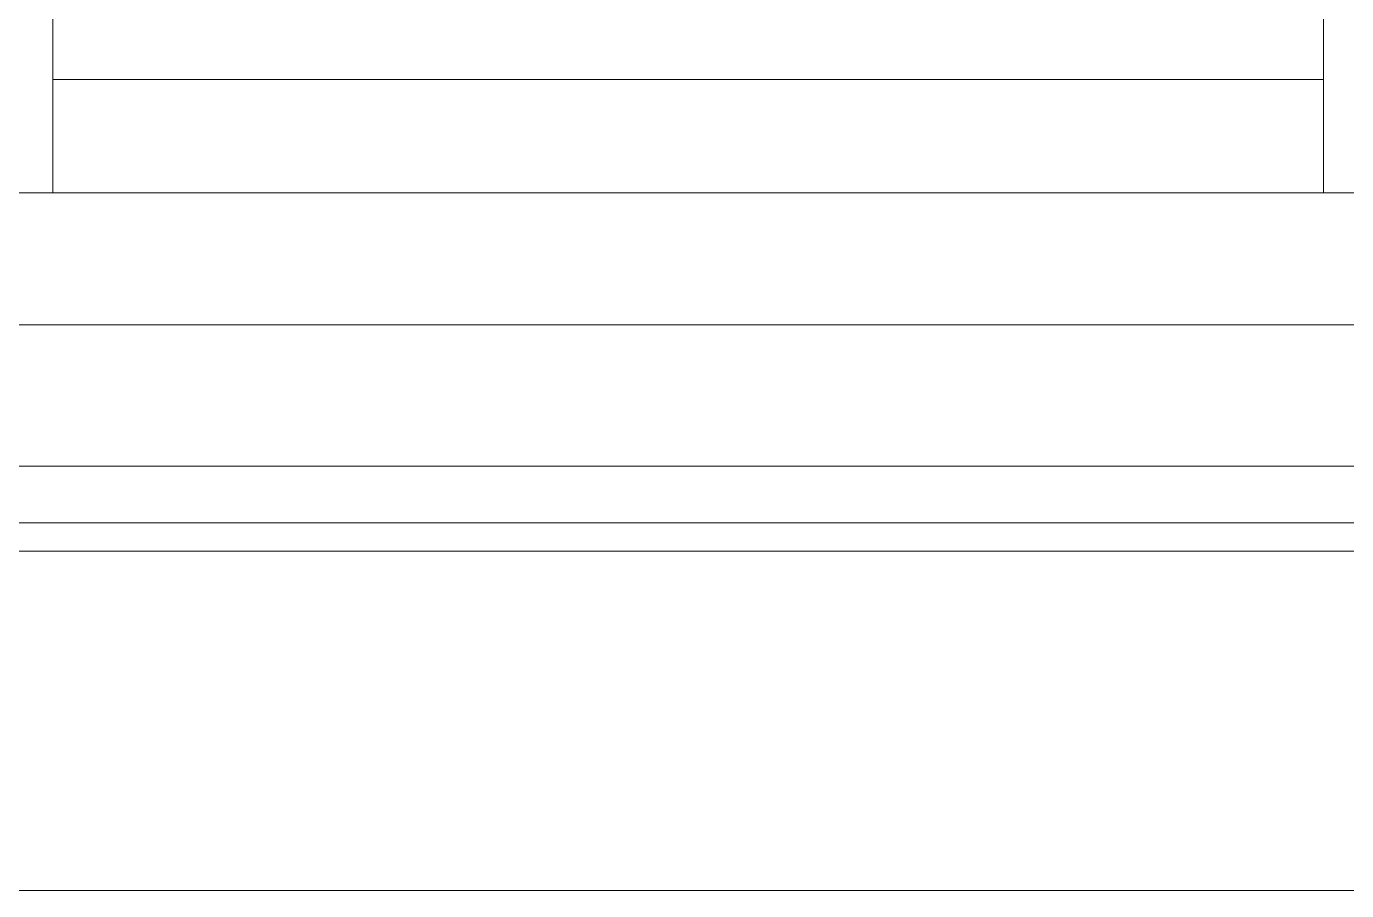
# Model space of a CAD drawing. Header units: millimetres. Extents: x 1832547 to 2001569, y -558009 to -417808.
# Drawn here: x 1914210 to 1914911, y -523944 to -523485 of the extents above; entities that cross this region are included whole.
import ezdxf

# ---------------------------------------------------------------- set-up
doc = ezdxf.new("R2010")
doc.units = ezdxf.units.MM
doc.header["$MEASUREMENT"] = 0
doc.linetypes.add('CENTER', pattern=[2, 1.25, -0.25, 0.25, -0.25])
for name, color, linetype, lineweight in [('CA.manh 08', 8, 'CONTINUOUS', 9), ('CA.thay 145', 145, 'CONTINUOUS', 18), ('CA.tim 67', 67, 'CENTER', 9), ('CA_manh 08', 8, 'CONTINUOUS', 9)]:
    doc.layers.add(name, color=color, linetype=linetype, lineweight=lineweight)

# ---------------------------------------------------------------- blocks, each defined once
blk = doc.blocks.new('wt45t')
at = {"layer": 'CA_manh 08'}
for p, q in [((1918779.78, -518683.82), (1918779.78, -518723.82)), ((1919454.03, -518723.82), (1919454.03, -518683.82)), ((1918779.78, -518723.82), (1919454.03, -518723.82)), ((1918779.78, -518783.82), (1918779.78, -518723.82)), ((1919454.03, -518723.82), (1919454.03, -518783.82)), ((1918779.78, -518783.82), (1918049.68, -518783.82)), ((1919454.03, -518783.82), (1918779.78, -518783.82)), ((1919481.96, -518783.82), (1919454.03, -518783.82)), ((1917267.72, -518853.82), (1920284.13, -518853.82))]:
    blk.add_line(p, q, dxfattribs=at)

msp = doc.modelspace()

# ---------------------------------------------------------------- linework, layer by layer
at = {"layer": 'CA.manh 08'}
for points in [[(1919388.61, -523718.59), (1912874.35, -523718.59)], [(1919388.61, -523748.68), (1912919.35, -523748.68)]]:
    msp.add_lwpolyline(points, dxfattribs=at)
at = {"layer": 'CA.thay 145'}
for points in [[(1919388.61, -523643.58), (1912814.35, -523643.59)], [(1919388.61, -523763.59), (1912919.35, -523763.59)], [(1919388.61, -523943.59), (1912909.35, -523943.59)]]:
    msp.add_lwpolyline(points, dxfattribs=at)
at = {"layer": 'CA.tim 67', "ltscale": 500}
msp.add_lwpolyline([(1919388.61, -523643.59), (1908039.8, -523643.59)], dxfattribs=at)

# ---------------------------------------------------------------- block references
at = {"layer": 'CA.manh 08', "xscale": -1}
msp.add_blockref('wt45t', (3833678.48, -4789.76), dxfattribs=at)

doc.saveas('drawing.dxf')
